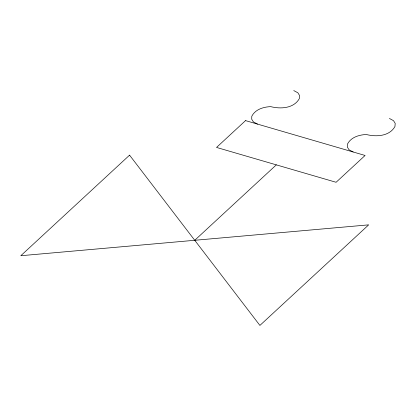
<?xml version="1.0" encoding="UTF-8"?>
<svg xmlns="http://www.w3.org/2000/svg" width="416" height="416" viewBox="0 0 416 416"><rect width="100%" height="100%" fill="white"/><g stroke="black" fill="none" stroke-linecap="round" stroke-linejoin="round"><path stroke-width="0.62" d="M194.74 240.292L276.318 164.861M389.402 118.456L393.52 120.666L395.2 123.375L394.95 126.526C389.428 136.401 376.09 137.03 366.298 134.503C359.081 134.82 350.922 137.233 347.433 144.139L347.344 147.061L349.024 149.765L353.142 151.98M293.758 90.574L297.877 92.789L299.556 95.493L299.307 98.649C293.79 108.519 280.446 109.153 270.655 106.626C263.442 106.938 255.284 109.356 251.789 116.262L251.701 119.179L253.38 121.888L257.499 124.098M129.568 155.152L20.8 255.726L368.68 224.853L259.906 325.426L129.568 155.152M245.544 120.614L216.538 147.436L336.092 182.281L365.097 155.464L245.544 120.614"/></g></svg>
